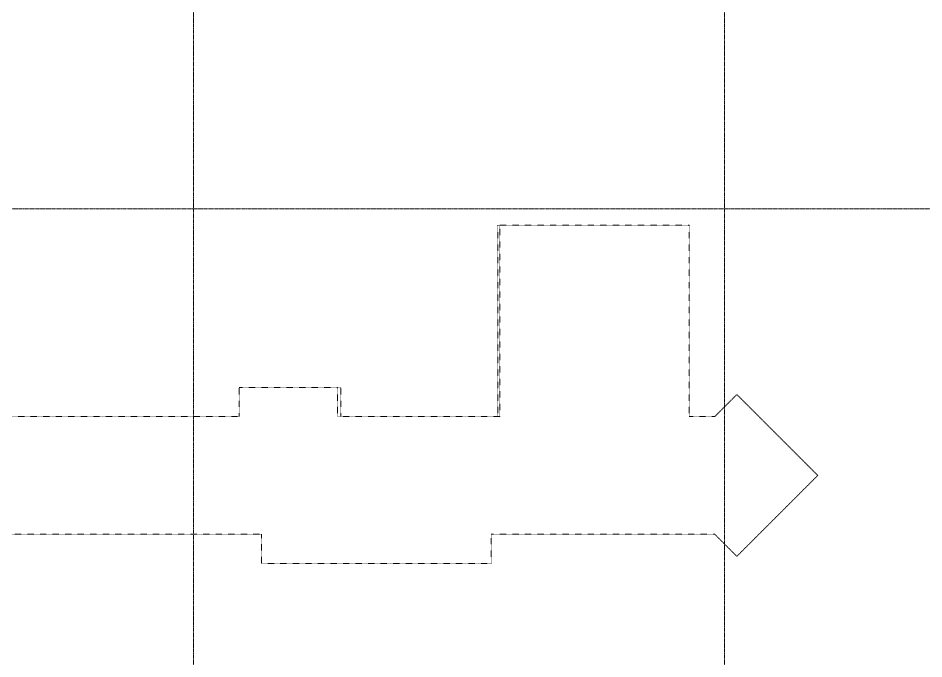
# Model space of a CAD drawing. Header units: inches. Extents: x -4218 to -1830, y 9757 to 12359.
# Drawn here: x -2935 to -2377, y 11570 to 11965 of the extents above; entities that cross this region are included whole.
import ezdxf

# ---------------------------------------------------------------- set-up
doc = ezdxf.new("R2010")
doc.units = ezdxf.units.IN
doc.header["$MEASUREMENT"] = 0
doc.linetypes.add('Dash 1_16_', pattern=[0.125, 0.0625, -0.0625])
doc.linetypes.add('Grid Line 1_2_', pattern=[0.875, 0.5, -0.125, 0.125, -0.125])
for name, color, linetype, lineweight in [('A-FLOR-4', 7, 'Dash 1_16_', 9), ('A-ROOF-3', 7, 'Dash 1_16_', 9), ('S-GRID-1', 1, 'Grid Line 1_2_', 9)]:
    doc.layers.add(name, color=color, linetype=linetype, lineweight=lineweight)

msp = doc.modelspace()

# ---------------------------------------------------------------- linework, layer by layer
at = {"layer": 'A-FLOR-4'}
for p, q in [((-2522.07, 11837.19), (-2638.57, 11837.19)), ((-2638.57, 11837.19), (-2638.57, 11719.24)), ((-2522.07, 11719.24), (-2522.07, 11837.19)), ((-2738.67, 11737.24), (-2799.15, 11737.24)), ((-2799.15, 11737.24), (-2799.15, 11719.24)), ((-2738.67, 11719.24), (-2738.67, 11737.24)), ((-2492.69, 11732.84), (-2506.29, 11719.24)), ((-2442.84, 11682.99), (-2492.69, 11732.84)), ((-2799.15, 11719.24), (-3066.37, 11719.24)), ((-2638.57, 11719.24), (-2738.67, 11719.24)), ((-2506.29, 11719.24), (-2522.07, 11719.24)), ((-2492.69, 11633.14), (-2442.84, 11682.99)), ((-3024.9, 11646.74), (-2785.47, 11646.74)), ((-2785.47, 11646.74), (-2785.47, 11628.74)), ((-2643.97, 11628.74), (-2643.97, 11646.74)), ((-2643.97, 11646.74), (-2506.29, 11646.74)), ((-2506.29, 11646.74), (-2492.69, 11633.14)), ((-2785.47, 11628.74), (-2643.97, 11628.74))]:
    msp.add_line(p, q, dxfattribs=at)
at = {"layer": 'A-ROOF-3'}
for p, q in [((-2639.95, 11719.24), (-2639.95, 11837.19)), ((-2639.95, 11837.19), (-2638.57, 11837.19)), ((-2738.67, 11737.24), (-2736.67, 11737.24)), ((-2736.67, 11737.24), (-2736.67, 11719.24))]:
    msp.add_line(p, q, dxfattribs=at)
at = {"layer": 'S-GRID-1'}
for p, q in [((-2827.32, 9836.18), (-2827.32, 12310.35)), ((-2500.32, 9836.18), (-2500.32, 12310.35)), ((-1830.2, 11847.19), (-4168.71, 11847.19))]:
    msp.add_line(p, q, dxfattribs=at)

doc.saveas('drawing.dxf')
